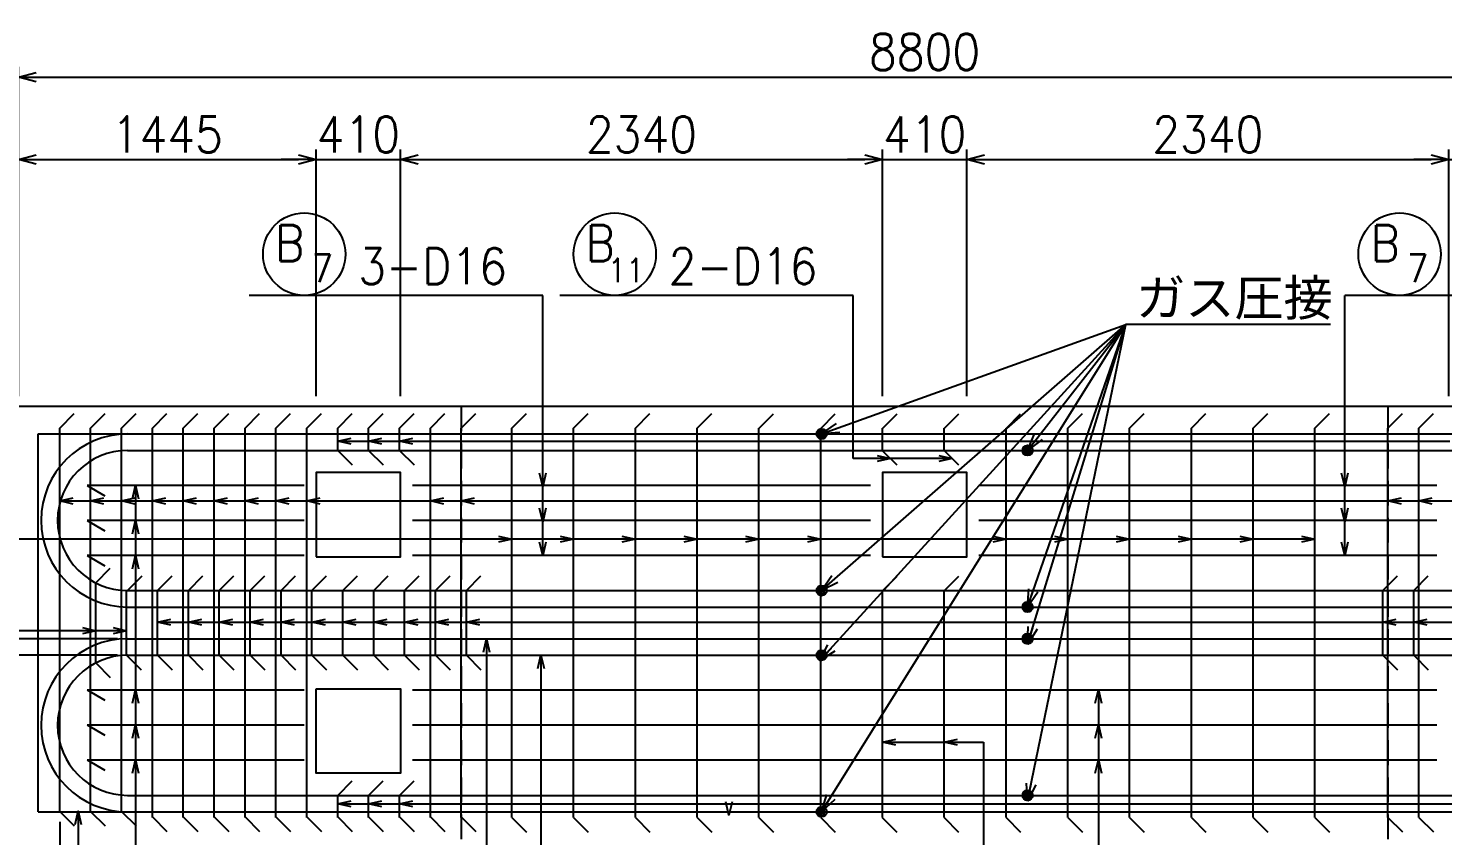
# Model space of a CAD drawing. Extents: x -24090 to 17960, y 77600 to 107300.
# Drawn here: x -16588 to -9719, y 90967 to 94886 of the extents above; entities that cross this region are included whole.
import ezdxf

# ---------------------------------------------------------------- set-up
doc = ezdxf.new("R2010")
doc.units = 0
doc.header["$LTSCALE"] = 300
doc.header["$MEASUREMENT"] = 0
doc.linetypes.add('HASEN1', pattern=[3, 2, -1])
doc.layers.get('0').update_dxf_attribs({"linetype": 'CONTINUOUS'})
doc.layers.get('DEFPOINTS').update_dxf_attribs({"linetype": 'CONTINUOUS'})
for name, color, linetype in [('-コーベル', 2, 'CONTINUOUS'), ('-寸法', 1, 'CONTINUOUS'), ('-引き出し横', 1, 'CONTINUOUS'), ('-引き出し縦', 1, 'CONTINUOUS'), ('-構造', 3, 'CONTINUOUS'), ('-肋筋-桁', 3, 'CONTINUOUS'), ('LAYER001', 7, 'CONTINUOUS'), ('鉄筋', 2, 'CONTINUOUS'), ('鉄筋材料', 3, 'CONTINUOUS')]:
    doc.layers.add(name, color=color, linetype=linetype)
doc.styles.add('MS明朝', font='MS PMincho.ttf')
doc.styles.add('romans', font='ROMANS.shx', dxfattribs={"width": 0.9, "bigfont": 'EXTFONT.shx'})
doc.styles.add('ｽﾀｲﾙ1', font='ROMANS.shx', dxfattribs={"bigfont": 'EXTFONT.shx'})
doc.dimstyles.new('ST-50', dxfattribs={"dimscale": 50, "dimtxt": 3.5, "dimasz": 1.7, "dimexe": 1, "dimexo": 1, "dimgap": 1, "dimtad": 0, "dimdec": 0, "dimzin": 0, "dimdsep": 46, "dimtxsty": 'romans', "dimblk": 'OPEN30', "dimcen": 1, "dimdle": 3, "dimclrd": 1, "dimclre": 1, "dimclrt": 3, "dimaunit": 1, "dimadec": 0, "dimazin": 0, "dimtfac": 1, "dimtdec": 0, "dimtix": 1, "dimtmove": 2, "dimatfit": 3, "dimldrblk": 'OPEN30', "dimfxl": 0, "dimtvp": 0.7, "dimtolj": 1, "dimtzin": 0, "dimarcsym": 0})

# ---------------------------------------------------------------- blocks, each defined once
blk = doc.blocks.new('_Open30')
at = {"color": 0, "lineweight": -2}
for p, q in [((-1, 0.268), (0, 0)), ((0, 0), (-1, -0.268)), ((0, 0), (-1, 0))]:
    blk.add_line(p, q, dxfattribs=at)
blk = doc.blocks.new('*D77')
at = {"layer": '-寸法', "color": 1, "linetype": 'Continuous', "lineweight": -2}
for p, q in [((-16435.2, 91035.2), (-16435.2, 89060.2)), ((-14485.2, 90900.2), (-14485.2, 89060.2)), ((-16350.2, 89110.2), (-14570.2, 89110.2))]:
    blk.add_line(p, q, dxfattribs=at)
at = {"layer": 'DEFPOINTS', "color": 0, "linetype": 'Continuous'}
for p in [(-16435.2, 91085.2), (-14485.2, 90950.2), (-14485.2, 89110.2)]:
    blk.add_point(p, dxfattribs=at)
at = {"layer": '-寸法', "color": 1, "linetype": 'Continuous', "lineweight": -2, "xscale": 85, "yscale": 85, "zscale": 85, "rotation": 180}
blk.add_blockref('_Open30', (-16435.2, 89110.2), dxfattribs=at)
at = {"layer": '-寸法', "color": 1, "linetype": 'Continuous', "lineweight": -2, "xscale": 85, "yscale": 85, "zscale": 85}
blk.add_blockref('_Open30', (-14485.2, 89110.2), dxfattribs=at)
at = {"layer": '-寸法', "color": 3, "linetype": 'Continuous', "insert": (-15446.3, 89249.9), "char_height": 175, "attachment_point": 5, "style": 'romans'}
blk.add_mtext('\\A1;13x150=1950', dxfattribs=at)
blk = doc.blocks.new('*D87')
at = {"layer": '-寸法', "color": 1, "linetype": 'Continuous', "lineweight": -2}
for p, q in [((-8035.2, 91006.2), (-8035.2, 89060.2)), ((-9985.2, 90900.2), (-9985.2, 89060.2)), ((-8120.2, 89110.2), (-9900.2, 89110.2))]:
    blk.add_line(p, q, dxfattribs=at)
at = {"layer": 'DEFPOINTS', "color": 0, "linetype": 'Continuous'}
for p in [(-8035.2, 91056.2), (-9985.2, 90950.2), (-9985.2, 89110.2)]:
    blk.add_point(p, dxfattribs=at)
at = {"layer": '-寸法', "color": 1, "linetype": 'Continuous', "lineweight": -2, "xscale": 85, "yscale": 85, "zscale": 85, "rotation": 180}
blk.add_blockref('_Open30', (-9985.2, 89110.2), dxfattribs=at)
at = {"layer": '-寸法', "color": 1, "linetype": 'Continuous', "lineweight": -2, "xscale": 85, "yscale": 85, "zscale": 85}
blk.add_blockref('_Open30', (-8035.2, 89110.2), dxfattribs=at)
at = {"layer": '-寸法', "color": 3, "linetype": 'Continuous', "insert": (-8964.7, 89269), "char_height": 175, "attachment_point": 5, "style": 'romans'}
blk.add_mtext('\\A1;13x150=1950', dxfattribs=at)
blk = doc.blocks.new('*D131')
at = {"layer": '-構造', "color": 1, "linetype": 'Continuous', "lineweight": -2}
for p, q in [((-16635.2, 93100.2), (-16635.2, 94698.4)), ((-16550.2, 94648.4), (-7920.2, 94648.4)), ((-7835.2, 93100.2), (-7835.2, 94698.4))]:
    blk.add_line(p, q, dxfattribs=at)
at = {"layer": 'DEFPOINTS', "color": 0, "linetype": 'Continuous'}
for p in [(-7835.2, 94648.4), (-16635.2, 93050.2), (-7835.2, 93050.2)]:
    blk.add_point(p, dxfattribs=at)
at = {"layer": '-構造', "color": 1, "linetype": 'Continuous', "lineweight": -2, "xscale": 85, "yscale": 85, "zscale": 85, "rotation": 180}
blk.add_blockref('_Open30', (-16635.2, 94648.4), dxfattribs=at)
at = {"layer": '-構造', "color": 1, "linetype": 'Continuous', "lineweight": -2, "xscale": 85, "yscale": 85, "zscale": 85}
blk.add_blockref('_Open30', (-7835.2, 94648.4), dxfattribs=at)
at = {"layer": '-構造', "color": 3, "linetype": 'Continuous', "insert": (-12235.2, 94770.9), "char_height": 175, "attachment_point": 5, "style": 'romans'}
blk.add_mtext('\\A1;8800', dxfattribs=at)
blk = doc.blocks.new('*D132')
at = {"layer": '-構造', "color": 1, "linetype": 'Continuous', "lineweight": -2}
for p, q in [((-16635.2, 93100.2), (-16635.2, 94298.4)), ((-16550.2, 94248.4), (-15275.2, 94248.4)), ((-15190.2, 93100.2), (-15190.2, 94298.4))]:
    blk.add_line(p, q, dxfattribs=at)
at = {"layer": 'DEFPOINTS', "color": 0, "linetype": 'Continuous'}
for p in [(-15190.2, 94248.4), (-16635.2, 93050.2), (-15190.2, 93050.2)]:
    blk.add_point(p, dxfattribs=at)
at = {"layer": '-構造', "color": 1, "linetype": 'Continuous', "lineweight": -2, "xscale": 85, "yscale": 85, "zscale": 85, "rotation": 180}
blk.add_blockref('_Open30', (-16635.2, 94248.4), dxfattribs=at)
at = {"layer": '-構造', "color": 1, "linetype": 'Continuous', "lineweight": -2, "xscale": 85, "yscale": 85, "zscale": 85}
blk.add_blockref('_Open30', (-15190.2, 94248.4), dxfattribs=at)
at = {"layer": '-構造', "color": 3, "linetype": 'Continuous', "insert": (-15912.7, 94370.9), "char_height": 175, "attachment_point": 5, "style": 'romans'}
blk.add_mtext('\\A1;1445', dxfattribs=at)
blk = doc.blocks.new('*D133')
at = {"layer": '-構造', "color": 1, "linetype": 'Continuous', "lineweight": -2}
for p, q in [((-15275.2, 94248.4), (-15360.2, 94248.4)), ((-15190.2, 93100.2), (-15190.2, 94298.4)), ((-15190.2, 94248.4), (-14780.2, 94248.4)), ((-14780.2, 93100.2), (-14780.2, 94298.4)), ((-14695.2, 94248.4), (-14610.2, 94248.4))]:
    blk.add_line(p, q, dxfattribs=at)
at = {"layer": 'DEFPOINTS', "color": 0, "linetype": 'Continuous'}
for p in [(-14780.2, 94248.4), (-15190.2, 93050.2), (-14780.2, 93050.2)]:
    blk.add_point(p, dxfattribs=at)
at = {"layer": '-構造', "color": 1, "linetype": 'Continuous', "lineweight": -2, "xscale": 85, "yscale": 85, "zscale": 85}
blk.add_blockref('_Open30', (-15190.2, 94248.4), dxfattribs=at)
at = {"layer": '-構造', "color": 1, "linetype": 'Continuous', "lineweight": -2, "xscale": 85, "yscale": 85, "zscale": 85, "rotation": 180}
blk.add_blockref('_Open30', (-14780.2, 94248.4), dxfattribs=at)
at = {"layer": '-構造', "color": 3, "linetype": 'Continuous', "insert": (-14985.2, 94370.9), "char_height": 175, "attachment_point": 5, "style": 'romans'}
blk.add_mtext('\\A1;410', dxfattribs=at)
blk = doc.blocks.new('*D134')
at = {"layer": '-構造', "color": 1, "linetype": 'Continuous', "lineweight": -2}
for p, q in [((-14780.2, 93100.2), (-14780.2, 94298.4)), ((-14695.2, 94248.4), (-12525.2, 94248.4)), ((-12440.2, 93100.2), (-12440.2, 94298.4))]:
    blk.add_line(p, q, dxfattribs=at)
at = {"layer": 'DEFPOINTS', "color": 0, "linetype": 'Continuous'}
for p in [(-12440.2, 94248.4), (-14780.2, 93050.2), (-12440.2, 93050.2)]:
    blk.add_point(p, dxfattribs=at)
at = {"layer": '-構造', "color": 1, "linetype": 'Continuous', "lineweight": -2, "xscale": 85, "yscale": 85, "zscale": 85, "rotation": 180}
blk.add_blockref('_Open30', (-14780.2, 94248.4), dxfattribs=at)
at = {"layer": '-構造', "color": 1, "linetype": 'Continuous', "lineweight": -2, "xscale": 85, "yscale": 85, "zscale": 85}
blk.add_blockref('_Open30', (-12440.2, 94248.4), dxfattribs=at)
at = {"layer": '-構造', "color": 3, "linetype": 'Continuous', "insert": (-13610.2, 94370.9), "char_height": 175, "attachment_point": 5, "style": 'romans'}
blk.add_mtext('\\A1;2340', dxfattribs=at)
blk = doc.blocks.new('*D135')
at = {"layer": '-構造', "color": 1, "linetype": 'Continuous', "lineweight": -2}
for p, q in [((-12525.2, 94248.4), (-12610.2, 94248.4)), ((-12440.2, 93100.2), (-12440.2, 94298.4)), ((-12440.2, 94248.4), (-12030.2, 94248.4)), ((-12030.2, 93100.2), (-12030.2, 94298.4)), ((-11945.2, 94248.4), (-11860.2, 94248.4))]:
    blk.add_line(p, q, dxfattribs=at)
at = {"layer": 'DEFPOINTS', "color": 0, "linetype": 'Continuous'}
for p in [(-12030.2, 94248.4), (-12440.2, 93050.2), (-12030.2, 93050.2)]:
    blk.add_point(p, dxfattribs=at)
at = {"layer": '-構造', "color": 1, "linetype": 'Continuous', "lineweight": -2, "xscale": 85, "yscale": 85, "zscale": 85}
blk.add_blockref('_Open30', (-12440.2, 94248.4), dxfattribs=at)
at = {"layer": '-構造', "color": 1, "linetype": 'Continuous', "lineweight": -2, "xscale": 85, "yscale": 85, "zscale": 85, "rotation": 180}
blk.add_blockref('_Open30', (-12030.2, 94248.4), dxfattribs=at)
at = {"layer": '-構造', "color": 3, "linetype": 'Continuous', "insert": (-12235.2, 94370.9), "char_height": 175, "attachment_point": 5, "style": 'romans'}
blk.add_mtext('\\A1;410', dxfattribs=at)
blk = doc.blocks.new('*D136')
at = {"layer": '-構造', "color": 1, "linetype": 'Continuous', "lineweight": -2}
for p, q in [((-12030.2, 93100.2), (-12030.2, 94298.4)), ((-11945.2, 94248.4), (-9775.2, 94248.4)), ((-9690.2, 93100.2), (-9690.2, 94298.4))]:
    blk.add_line(p, q, dxfattribs=at)
at = {"layer": 'DEFPOINTS', "color": 0, "linetype": 'Continuous'}
for p in [(-9690.2, 94248.4), (-12030.2, 93050.2), (-9690.2, 93050.2)]:
    blk.add_point(p, dxfattribs=at)
at = {"layer": '-構造', "color": 1, "linetype": 'Continuous', "lineweight": -2, "xscale": 85, "yscale": 85, "zscale": 85, "rotation": 180}
blk.add_blockref('_Open30', (-12030.2, 94248.4), dxfattribs=at)
at = {"layer": '-構造', "color": 1, "linetype": 'Continuous', "lineweight": -2, "xscale": 85, "yscale": 85, "zscale": 85}
blk.add_blockref('_Open30', (-9690.2, 94248.4), dxfattribs=at)
at = {"layer": '-構造', "color": 3, "linetype": 'Continuous', "insert": (-10860.2, 94370.9), "char_height": 175, "attachment_point": 5, "style": 'romans'}
blk.add_mtext('\\A1;2340', dxfattribs=at)
blk = doc.blocks.new('*D137')
at = {"layer": '-構造', "color": 1, "linetype": 'Continuous', "lineweight": -2}
for p, q in [((-9775.2, 94248.4), (-9860.2, 94248.4)), ((-9690.2, 93100.2), (-9690.2, 94298.4)), ((-9690.2, 94248.4), (-9280.2, 94248.4)), ((-9280.2, 93100.2), (-9280.2, 94298.4)), ((-9195.2, 94248.4), (-9110.2, 94248.4))]:
    blk.add_line(p, q, dxfattribs=at)
at = {"layer": 'DEFPOINTS', "color": 0, "linetype": 'Continuous'}
for p in [(-9280.2, 94248.4), (-9690.2, 93050.2), (-9280.2, 93050.2)]:
    blk.add_point(p, dxfattribs=at)
at = {"layer": '-構造', "color": 1, "linetype": 'Continuous', "lineweight": -2, "xscale": 85, "yscale": 85, "zscale": 85}
blk.add_blockref('_Open30', (-9690.2, 94248.4), dxfattribs=at)
at = {"layer": '-構造', "color": 1, "linetype": 'Continuous', "lineweight": -2, "xscale": 85, "yscale": 85, "zscale": 85, "rotation": 180}
blk.add_blockref('_Open30', (-9280.2, 94248.4), dxfattribs=at)
at = {"layer": '-構造', "color": 3, "linetype": 'Continuous', "insert": (-9485.2, 94370.9), "char_height": 175, "attachment_point": 5, "style": 'romans'}
blk.add_mtext('\\A1;410', dxfattribs=at)
blk = doc.blocks.new('*D140')
at = {"layer": '-構造', "color": 1, "linetype": 'Continuous', "lineweight": -2}
for p, q in [((-19797.9, 92162.2), (-19797.9, 92247.2)), ((-16735.2, 92077.2), (-19847.9, 92077.2)), ((-19797.9, 92077.2), (-19797.9, 91923.2)), ((-16155.2, 91923.2), (-19847.9, 91923.2)), ((-19797.9, 91838.2), (-19797.9, 91753.2))]:
    blk.add_line(p, q, dxfattribs=at)
at = {"layer": 'DEFPOINTS', "color": 0, "linetype": 'Continuous'}
for p in [(-16685.2, 92077.2), (-19797.9, 91923.2), (-16105.2, 91923.2)]:
    blk.add_point(p, dxfattribs=at)
at = {"layer": '-構造', "color": 1, "linetype": 'Continuous', "lineweight": -2, "xscale": 85, "yscale": 85, "zscale": 85}
for p, rotation in [((-19797.9, 92077.2), 270), ((-19797.9, 91923.2), 90)]:
    blk.add_blockref('_Open30', p, dxfattribs=dict(at, rotation=rotation))
at = {"layer": '-構造', "color": 3, "linetype": 'Continuous', "insert": (-19920.4, 92000.2), "char_height": 175, "attachment_point": 5, "rotation": 90, "style": 'romans'}
blk.add_mtext('\\A1;154', dxfattribs=at)
blk = doc.blocks.new('*D141')
at = {"layer": '-構造', "color": 1, "linetype": 'Continuous', "lineweight": -2}
for p, q in [((-19797.9, 92008.2), (-19797.9, 92093.2)), ((-16155.2, 91923.2), (-19847.9, 91923.2)), ((-19797.9, 91923.2), (-19797.9, 91843.2)), ((-16155.2, 91843.2), (-19847.9, 91843.2)), ((-19797.9, 91758.2), (-19797.9, 91673.2))]:
    blk.add_line(p, q, dxfattribs=at)
at = {"layer": 'DEFPOINTS', "color": 0, "linetype": 'Continuous'}
for p in [(-16105.2, 91923.2), (-19797.9, 91843.2), (-16105.2, 91843.2)]:
    blk.add_point(p, dxfattribs=at)
at = {"layer": '-構造', "color": 1, "linetype": 'Continuous', "lineweight": -2, "xscale": 85, "yscale": 85, "zscale": 85}
for p, rotation in [((-19797.9, 91923.2), 270), ((-19797.9, 91843.2), 90)]:
    blk.add_blockref('_Open30', p, dxfattribs=dict(at, rotation=rotation))
at = {"layer": '-構造', "color": 3, "linetype": 'Continuous', "insert": (-19032.2, 91804.1), "char_height": 175, "attachment_point": 5, "rotation": 90, "style": 'romans'}
blk.add_mtext('\\A1;80', dxfattribs=at)

msp = doc.modelspace()

# ---------------------------------------------------------------- linework, layer by layer
at = {"layer": '-コーベル', "color": 2, "linetype": 'Continuous'}
for p, q in [((-16540.2, 92917.2), (-7904.2, 92917.2)), ((-16105.2, 92837.2), (-8365.2, 92837.2)), ((-16105.2, 92157.2), (-8365.2, 92157.2)), ((-16105.2, 92077.2), (-8365.2, 92077.2)), ((-16105.2, 91923.2), (-8365.2, 91923.2)), ((-16105.2, 91843.2), (-8365.2, 91843.2)), ((-16105.2, 91163.2), (-8365.2, 91163.2)), ((-16540.2, 91083.2), (-7904.2, 91083.2))]:
    msp.add_line(p, q, dxfattribs=at)
for centre, radius in [((-16105.2, 92497.2), 420), ((-16105.2, 92497.2), 340), ((-16105.2, 91503.2), 420), ((-16105.2, 91503.2), 340)]:
    msp.add_arc(centre, radius, 90, 270, dxfattribs=at)
at = {"layer": '-引き出し横', "color": 1, "linetype": 'Continuous', "flags": 128}
for points in [[(-16082.2, 92602.2), (-16067.2, 92667.2), (-16052.2, 92602.2)], [(-16067.2, 92667.2), (-16067.2, 91467.2)], [(-16067.2, 92667.2), (-16067.2, 92619.3)], [(-16082.2, 92432.2), (-16067.2, 92497.2), (-16052.2, 92432.2)], [(-16082.2, 92262.2), (-16067.2, 92327.2), (-16052.2, 92262.2)], [(-16082.2, 91610.2), (-16067.2, 91675.2), (-16052.2, 91610.2)], [(-16067.2, 91675.2), (-16067.2, 91627.2)], [(-11406.3, 91610.2), (-11391.3, 91675.2), (-11376.3, 91610.2)], [(-11391.3, 91675.2), (-11391.3, 91627.2)], [(-11391.3, 91627.2), (-11391.3, 91467.2)], [(-16082.2, 91440.2), (-16067.2, 91505.2), (-16052.2, 91440.2)], [(-11406.3, 91440.2), (-11391.3, 91505.2), (-11376.3, 91440.2)], [(-16067.2, 91467.2), (-16067.2, 90313.9)], [(-11949.4, 91421.3), (-11949.4, 89795.6)], [(-11391.3, 91467.2), (-11391.3, 90313.9)], [(-16082.2, 91270.2), (-16067.2, 91335.2), (-16052.2, 91270.2)], [(-11406.3, 91270.2), (-11391.3, 91335.2), (-11376.3, 91270.2)], [(-16360.3, 91021.2), (-16345.3, 91086.2), (-16330.3, 91021.2)], [(-16345.3, 91067.2), (-16345.3, 89813.9)]]:
    msp.add_lwpolyline(points, dxfattribs=at)
at = {"layer": '-引き出し縦', "color": 1, "linetype": 'Continuous', "flags": 128}
for points in [[(-14089.6, 93589.8), (-15514.6, 93589.8)], [(-12581.9, 93589.8), (-14006.9, 93589.8)], [(-8770.4, 93589.8), (-10195.4, 93589.8)], [(-10263.5, 93448.9), (-11258.8, 93448.9)], [(-15020.2, 92866.9), (-15085.2, 92881.9), (-15020.2, 92896.9)], [(-15085.2, 92881.9), (-9685.2, 92881.9)], [(-14870.2, 92866.9), (-14935.2, 92881.9), (-14870.2, 92896.9)], [(-14720.2, 92866.9), (-14785.2, 92881.9), (-14720.2, 92896.9)], [(-9839.7, 92592), (-7578.3, 92592), (-7578.3, 92760.2)], [(-16370.2, 92577), (-16435.2, 92592), (-16370.2, 92607)], [(-16435.2, 92592), (-14789.7, 92592)], [(-16220.2, 92577), (-16285.2, 92592), (-16220.2, 92607)], [(-16070.2, 92577), (-16135.2, 92592), (-16070.2, 92607)], [(-15920.2, 92577), (-15985.2, 92592), (-15920.2, 92607)], [(-15770.2, 92577), (-15835.2, 92592), (-15770.2, 92607)], [(-15689.7, 92592), (-15539.7, 92592)], [(-15620.2, 92577), (-15685.2, 92592), (-15620.2, 92607)], [(-15470.2, 92577), (-15535.2, 92592), (-15470.2, 92607)], [(-15320.2, 92577), (-15385.2, 92592), (-15320.2, 92607)], [(-15170.2, 92577), (-15235.2, 92592), (-15170.2, 92607)], [(-14789.7, 92592), (-9789.7, 92592)], [(-14570.2, 92577), (-14635.2, 92592), (-14570.2, 92607)], [(-14420.2, 92577), (-14485.2, 92592), (-14420.2, 92607)], [(-9920.2, 92577), (-9985.2, 92592), (-9920.2, 92607)], [(-9770.2, 92577), (-9835.2, 92592), (-9770.2, 92607)], [(-15895.2, 91988.4), (-15960.2, 92003.4), (-15895.2, 92018.4)], [(-15960.2, 92003.4), (-9764.7, 92003.4)], [(-15745.2, 91988.4), (-15810.2, 92003.4), (-15745.2, 92018.4)], [(-15595.2, 91988.4), (-15660.2, 92003.4), (-15595.2, 92018.4)], [(-15445.2, 91988.4), (-15510.2, 92003.4), (-15445.2, 92018.4)], [(-15295.2, 91988.4), (-15360.2, 92003.4), (-15295.2, 92018.4)], [(-15145.2, 91988.4), (-15210.2, 92003.4), (-15145.2, 92018.4)], [(-14995.2, 91988.4), (-15060.2, 92003.4), (-14995.2, 92018.4)], [(-14845.2, 91988.4), (-14910.2, 92003.4), (-14845.2, 92018.4)], [(-14695.2, 91988.4), (-14760.2, 92003.4), (-14695.2, 92018.4)], [(-14545.2, 91988.4), (-14610.2, 92003.4), (-14545.2, 92018.4)], [(-14395.2, 91988.4), (-14460.2, 92003.4), (-14395.2, 92018.4)], [(-10339.7, 92003.4), (-7319.8, 92003.4)], [(-9945.2, 91988.4), (-10010.2, 92003.4), (-9945.2, 92018.4)], [(-9795.2, 91988.4), (-9860.2, 92003.4), (-9795.2, 92018.4)], [(-12374.7, 91406.3), (-12439.7, 91421.3), (-12374.7, 91436.3)], [(-12439.7, 91421.3), (-11949.4, 91421.3)], [(-12074.7, 91406.3), (-12139.7, 91421.3), (-12074.7, 91436.3)], [(-15020.2, 91107), (-15085.2, 91122), (-15020.2, 91137)], [(-15085.2, 91122), (-9639.7, 91122)], [(-14870.2, 91107), (-14935.2, 91122), (-14870.2, 91137)], [(-14720.2, 91107), (-14785.2, 91122), (-14720.2, 91137)]]:
    msp.add_lwpolyline(points, dxfattribs=at)
at = {"layer": '-引き出し縦', "linetype": 'Continuous'}
for centre in [(-15247.8, 93789.8), (-13740.1, 93789.8), (-9928.6, 93789.8)]:
    msp.add_circle(centre, 200, dxfattribs=at)
at = {"layer": '-構造', "color": 3, "linetype": 'Continuous'}
msp.add_line((-7835.2, 93050.2), (-16635.2, 93050.2), dxfattribs=at)
at = {"layer": '-構造', "color": 4, "linetype": 'HASEN1', "ltscale": 0.2}
for p, q in [((-14485.2, 93050.2), (-14485.2, 90950.2)), ((-9985.2, 93050.2), (-9985.2, 90950.2))]:
    msp.add_line(p, q, dxfattribs=at)
at = {"layer": '-構造', "color": 3, "linetype": 'Continuous', "flags": 128}
for points in [[(-15190.2, 92320.3), (-14780.2, 92320.3), (-14780.2, 92730.3), (-15190.2, 92730.3), (-15190.2, 92320.3)], [(-12440.2, 92320.3), (-12030.2, 92320.3), (-12030.2, 92730.3), (-12440.2, 92730.3), (-12440.2, 92320.3)], [(-15190.2, 91680.2), (-14780.2, 91680.2), (-14780.2, 91270.2), (-15190.2, 91270.2), (-15190.2, 91680.2)]]:
    msp.add_lwpolyline(points, dxfattribs=at)
at = {"layer": '-構造', "linetype": 'Continuous'}
for centre, radius in [((-12735.2, 92917.2), 25), ((-12735.2, 92917.2), 17.5), ((-12735.2, 92917.2), 10), ((-11735.2, 92837.2), 25), ((-11735.2, 92837.2), 17.5), ((-11735.2, 92837.2), 10), ((-12735.2, 92157.2), 25), ((-12735.2, 92157.2), 17.5), ((-12735.2, 92157.2), 10), ((-11735.2, 92077.2), 25), ((-11735.2, 92077.2), 17.5), ((-11735.2, 92077.2), 10), ((-11735.2, 91923.2), 25), ((-11735.2, 91923.2), 17.5), ((-11735.2, 91923.2), 10), ((-12735.2, 91843.2), 25), ((-12735.2, 91843.2), 17.5), ((-12735.2, 91843.2), 10), ((-11735.2, 91163.2), 25), ((-11735.2, 91163.2), 17.5), ((-11735.2, 91163.2), 10), ((-12735.2, 91083.2), 25), ((-12735.2, 91083.2), 17.5), ((-12735.2, 91083.2), 10)]:
    msp.add_circle(centre, radius, dxfattribs=at)
at = {"layer": '-肋筋-桁', "color": 3, "linetype": 'Continuous'}
for p, q in [((-16435.2, 92945.3), (-16364.5, 93016)), ((-16285.2, 92945.3), (-16214.5, 93016)), ((-16135.2, 92945.3), (-16064.5, 93016)), ((-15985.2, 92945.3), (-15914.5, 93016)), ((-15835.2, 92945.3), (-15764.5, 93016)), ((-15685.2, 92945.3), (-15614.5, 93016)), ((-15535.2, 92945.3), (-15464.5, 93016)), ((-15385.2, 92945.3), (-15314.5, 93016)), ((-15235.2, 92945.3), (-15164.5, 93016)), ((-15085.2, 92945.3), (-15014.5, 93016)), ((-14935.2, 92945.3), (-14864.5, 93016)), ((-14785.2, 92945.3), (-14714.5, 93016)), ((-14635.2, 92945.3), (-14564.5, 93016)), ((-14485.2, 92945.3), (-14414.5, 93016)), ((-9985.2, 92945.3), (-9914.5, 93016)), ((-9835.2, 92945.3), (-9764.5, 93016)), ((-16435.2, 91085.2), (-16435.2, 92945.3)), ((-16285.2, 91085.2), (-16285.2, 92945.3)), ((-16135.2, 91085.2), (-16135.2, 92945.3)), ((-15985.2, 91056.2), (-15985.2, 92945.3)), ((-15835.2, 91056.2), (-15835.2, 92945.3)), ((-15685.2, 91056.2), (-15685.2, 92945.3)), ((-15535.2, 91056.2), (-15535.2, 92945.3)), ((-15385.2, 91056.2), (-15385.2, 92945.3)), ((-15235.2, 91056.2), (-15235.2, 92945.3)), ((-15085.2, 92837.2), (-15085.2, 92945.3)), ((-14935.2, 92837.2), (-14935.2, 92945.3)), ((-14785.2, 92837.2), (-14785.2, 92945.3)), ((-14635.2, 91056.2), (-14635.2, 92945.3)), ((-14485.2, 91056.2), (-14485.2, 92945.3)), ((-9985.2, 91056.2), (-9985.2, 92945.3)), ((-9835.2, 91056.2), (-9835.2, 92945.3)), ((-15085.2, 92837.2), (-15014.5, 92766.5)), ((-14935.2, 92837.2), (-14864.5, 92766.5)), ((-14785.2, 92837.2), (-14714.5, 92766.5)), ((-16260.2, 92194.6), (-16189.5, 92265.3)), ((-16260.2, 91805.9), (-16260.2, 92194.6)), ((-16105.2, 92157.2), (-16034.5, 92228)), ((-15960.2, 92157.2), (-15889.5, 92228)), ((-15810.2, 92157.2), (-15739.5, 92228)), ((-15660.2, 92157.2), (-15589.5, 92228)), ((-15510.2, 92157.2), (-15439.5, 92228)), ((-15360.2, 92157.2), (-15289.5, 92228)), ((-15210.2, 92157.2), (-15139.5, 92228)), ((-15060.2, 92157.2), (-14989.5, 92228)), ((-14910.2, 92157.2), (-14839.5, 92228)), ((-14760.2, 92157.2), (-14689.5, 92228)), ((-14610.2, 92157.2), (-14539.5, 92228)), ((-14460.2, 92157.2), (-14389.5, 92228)), ((-10010.2, 92157.2), (-9939.5, 92228)), ((-9860.2, 92157.2), (-9789.5, 92228)), ((-16110.2, 91843.2), (-16110.2, 92157.3)), ((-15960.2, 91843.2), (-15960.2, 92157.2)), ((-15810.2, 91843.2), (-15810.2, 92157.2)), ((-15660.2, 91843.2), (-15660.2, 92157.2)), ((-15510.2, 91843.2), (-15510.2, 92157.2)), ((-15360.2, 91843.2), (-15360.2, 92157.2)), ((-15210.2, 91843.2), (-15210.2, 92157.2)), ((-15060.2, 91843.2), (-15060.2, 92157.2)), ((-14910.2, 91843.2), (-14910.2, 92157.2)), ((-14760.2, 91843.2), (-14760.2, 92157.2)), ((-14610.2, 91843.2), (-14610.2, 92157.2)), ((-14460.2, 91843.2), (-14460.2, 92157.2)), ((-10010.2, 91843.2), (-10010.2, 92157.2)), ((-9860.2, 91843.2), (-9860.2, 92157.2)), ((-16110.2, 91843.2), (-16039.5, 91772.5)), ((-15960.2, 91843.2), (-15889.5, 91772.5)), ((-15810.2, 91843.2), (-15739.5, 91772.5)), ((-15660.2, 91843.2), (-15589.5, 91772.5)), ((-15510.2, 91843.2), (-15439.5, 91772.5)), ((-15360.2, 91843.2), (-15289.5, 91772.5)), ((-15210.2, 91843.2), (-15139.5, 91772.5)), ((-15060.2, 91843.2), (-14989.5, 91772.5)), ((-14910.2, 91843.2), (-14839.5, 91772.5)), ((-14760.2, 91843.2), (-14689.5, 91772.5)), ((-14610.2, 91843.2), (-14539.5, 91772.5)), ((-14460.2, 91843.2), (-14389.5, 91772.5)), ((-10010.2, 91843.2), (-9939.5, 91772.5)), ((-9860.2, 91843.2), (-9789.5, 91772.5)), ((-16260.2, 91805.9), (-16189.5, 91735.2)), ((-15085.2, 91163.2), (-15014.5, 91234)), ((-14935.2, 91163.2), (-14864.5, 91234)), ((-14785.2, 91163.2), (-14714.5, 91234)), ((-15085.2, 91056.2), (-15085.2, 91163.2)), ((-14935.2, 91056.2), (-14935.2, 91163.2)), ((-14785.2, 91056.2), (-14785.2, 91163.2)), ((-16435.2, 91085.2), (-16364.5, 91014.5)), ((-16285.2, 91085.2), (-16214.5, 91014.5)), ((-16135.2, 91085.2), (-16064.5, 91014.5)), ((-15985.2, 91058.2), (-15914.5, 90987.5)), ((-15835.2, 91058.2), (-15764.5, 90987.5)), ((-15685.2, 91058.2), (-15614.5, 90987.5)), ((-15535.2, 91058.2), (-15464.5, 90987.5)), ((-15385.2, 91058.2), (-15314.5, 90987.5)), ((-15235.2, 91058.2), (-15164.5, 90987.5)), ((-15085.2, 91058.2), (-15014.5, 90987.5)), ((-14935.2, 91058.2), (-14864.5, 90987.5)), ((-14785.2, 91058.2), (-14714.5, 90987.5)), ((-14635.2, 91058.2), (-14564.5, 90987.5)), ((-14485.2, 91058.2), (-14414.5, 90987.5)), ((-9985.2, 91056.2), (-9914.5, 90985.5)), ((-9835.2, 91056.2), (-9764.5, 90985.5))]:
    msp.add_line(p, q, dxfattribs=at)
at = {"layer": 'LAYER001', "color": 3, "linetype": 'Continuous'}
for p, q in [((-14239.7, 92945.3), (-14169, 93016)), ((-13939.7, 92945.3), (-13869, 93016)), ((-13639.7, 92945.3), (-13569, 93016)), ((-13339.7, 92945.3), (-13269, 93016)), ((-13039.7, 92944.3), (-12969, 93015)), ((-12739.7, 92944.3), (-12669, 93015)), ((-12439.7, 92944.3), (-12369, 93015)), ((-12139.7, 92944.3), (-12069, 93015)), ((-11839.7, 92944.3), (-11769, 93015)), ((-11539.7, 92945.3), (-11469, 93016)), ((-11239.7, 92945.3), (-11169, 93016)), ((-10939.7, 92945.3), (-10869, 93016)), ((-10639.7, 92945.3), (-10569, 93016)), ((-10339.7, 92945.3), (-10269, 93016)), ((-14239.7, 91055.2), (-14239.7, 92945.3)), ((-13939.7, 91055.2), (-13939.7, 92945.3)), ((-13639.7, 91055.2), (-13639.7, 92945.3)), ((-13339.7, 91055.2), (-13339.7, 92945.3)), ((-13039.7, 91055.2), (-13039.7, 92945.3)), ((-12739.7, 91055.2), (-12739.7, 92945.3)), ((-12439.7, 92837.2), (-12439.7, 92945.3)), ((-12139.7, 92837.2), (-12139.7, 92945.3)), ((-11839.7, 91055.2), (-11839.7, 92945.3)), ((-11539.7, 91055.2), (-11539.7, 92945.3)), ((-11239.7, 91055.2), (-11239.7, 92945.3)), ((-10939.7, 91055.2), (-10939.7, 92945.3)), ((-10639.7, 91055.2), (-10639.7, 92945.3)), ((-10339.7, 91055.2), (-10339.7, 92945.3)), ((-12440.7, 92837.2), (-12370, 92766.5)), ((-12140.7, 92837.2), (-12070, 92766.5)), ((-12439.7, 92156.2), (-12369, 92227)), ((-12139.7, 92156.2), (-12069, 92227)), ((-12439.7, 91055.2), (-12439.7, 92157.2)), ((-12139.7, 91055.2), (-12139.7, 92157.2)), ((-14239.7, 91055.2), (-14169, 90984.5)), ((-13939.7, 91055.2), (-13869, 90984.5)), ((-13639.7, 91055.2), (-13569, 90984.5)), ((-13339.7, 91055.2), (-13269, 90984.5)), ((-13039.7, 91055.2), (-12969, 90984.5)), ((-12739.7, 91055.2), (-12669, 90984.5)), ((-12440.7, 91055.2), (-12370, 90984.5)), ((-12140.7, 91055.2), (-12070, 90984.5)), ((-11839.7, 91055.2), (-11769, 90984.5)), ((-11539.7, 91055.2), (-11469, 90984.5)), ((-11239.7, 91055.2), (-11169, 90984.5)), ((-10939.7, 91055.2), (-10869, 90984.5)), ((-10639.7, 91055.2), (-10569, 90984.5)), ((-10339.7, 91055.2), (-10269, 90984.5))]:
    msp.add_line(p, q, dxfattribs=at)
at = {"layer": 'LAYER001', "color": 1, "linetype": 'Continuous'}
msp.add_line((-16110.2, 91962.2), (-16883.9, 91962.2), dxfattribs=at)
at = {"layer": 'LAYER001', "color": 1, "linetype": 'Continuous', "flags": 128}
for points in [[(-14089.6, 92327.2), (-14089.6, 93589.8)], [(-12581.9, 92797.7), (-12581.9, 93589.8)], [(-10195.4, 92327.2), (-10195.4, 93589.8)], [(-12101.2, 92797.7), (-12581.9, 92797.7)], [(-12466.2, 92812.7), (-12401.2, 92797.7), (-12466.2, 92782.7)], [(-12166.2, 92812.7), (-12101.2, 92797.7), (-12166.2, 92782.7)], [(-14074.6, 92727.2), (-14089.6, 92662.2), (-14104.6, 92727.2)], [(-10180.4, 92727.2), (-10195.4, 92662.2), (-10210.4, 92727.2)], [(-14074.6, 92556.2), (-14089.6, 92491.2), (-14104.6, 92556.2)], [(-10180.4, 92556.2), (-10195.4, 92491.2), (-10210.4, 92556.2)], [(-14539.7, 92406.4), (-16739.7, 92406.4)], [(-14239.7, 92406.4), (-14539.7, 92406.4)], [(-14304.7, 92421.4), (-14239.7, 92406.4), (-14304.7, 92391.4)], [(-13939.7, 92406.4), (-14239.7, 92406.4)], [(-14074.6, 92392.2), (-14089.6, 92327.2), (-14104.6, 92392.2)], [(-14004.7, 92421.4), (-13939.7, 92406.4), (-14004.7, 92391.4)], [(-13639.7, 92406.4), (-13939.7, 92406.4)], [(-13704.7, 92421.4), (-13639.7, 92406.4), (-13704.7, 92391.4)], [(-13339.7, 92406.4), (-13639.7, 92406.4)], [(-13404.7, 92421.4), (-13339.7, 92406.4), (-13404.7, 92391.4)], [(-13039.7, 92406.4), (-13339.7, 92406.4)], [(-13104.7, 92421.4), (-13039.7, 92406.4), (-13104.7, 92391.4)], [(-12739.7, 92406.4), (-13039.7, 92406.4)], [(-12804.7, 92421.4), (-12739.7, 92406.4), (-12804.7, 92391.4)], [(-12139.7, 92406.4), (-12739.7, 92406.4)], [(-11839.7, 92406.4), (-12139.7, 92406.4)], [(-11904.7, 92421.4), (-11839.7, 92406.4), (-11904.7, 92391.4)], [(-11539.7, 92406.4), (-11839.7, 92406.4)], [(-11604.7, 92421.4), (-11539.7, 92406.4), (-11604.7, 92391.4)], [(-11239.7, 92406.4), (-11539.7, 92406.4)], [(-11304.7, 92421.4), (-11239.7, 92406.4), (-11304.7, 92391.4)], [(-10939.7, 92406.4), (-11239.7, 92406.4)], [(-11004.7, 92421.4), (-10939.7, 92406.4), (-11004.7, 92391.4)], [(-10639.7, 92406.4), (-10939.7, 92406.4)], [(-10704.7, 92421.4), (-10639.7, 92406.4), (-10704.7, 92391.4)], [(-10339.7, 92406.4), (-10639.7, 92406.4)], [(-10404.7, 92421.4), (-10339.7, 92406.4), (-10404.7, 92391.4)], [(-10180.4, 92392.2), (-10195.4, 92327.2), (-10210.4, 92392.2)], [(-16325.2, 91977.2), (-16260.2, 91962.2), (-16325.2, 91947.2)], [(-16175.2, 91977.2), (-16110.2, 91962.2), (-16175.2, 91947.2)], [(-14377.7, 91858.2), (-14362.7, 91923.2), (-14347.7, 91858.2)], [(-14362.7, 91923.2), (-14362.7, 89813.9)], [(-14113.2, 91778.2), (-14098.2, 91843.2), (-14083.2, 91778.2)], [(-14098.2, 91843.5), (-14098.2, 90322.2)], [(-13170.4, 91131.2), (-13185.4, 91066.2), (-13200.4, 91131.2)]]:
    msp.add_lwpolyline(points, dxfattribs=at)
at = {"layer": '鉄筋', "color": 2, "linetype": 'Continuous'}
for p, q in [((-16540.2, 91083.2), (-16540.2, 92917.2)), ((-16301.8, 92667.2), (-16215.2, 92617.2)), ((-15248.2, 92667.2), (-16301.8, 92667.2)), ((-12498.2, 92667.2), (-14722.2, 92667.2)), ((-9748.2, 92667.2), (-11972.2, 92667.2)), ((-16301.8, 92497.2), (-16215.2, 92447.2)), ((-15248.2, 92497.2), (-16301.8, 92497.2)), ((-12498.2, 92497.2), (-14722.2, 92497.2)), ((-9748.2, 92497.2), (-11972.2, 92497.2)), ((-15248.2, 92327.2), (-16301.8, 92327.2)), ((-16301.8, 92327.2), (-16215.2, 92277.2)), ((-12498.2, 92327.2), (-14722.2, 92327.2)), ((-9748.2, 92327.2), (-11972.2, 92327.2)), ((-16301.8, 91675.2), (-15248.2, 91675.2)), ((-16301.8, 91675.2), (-16215.2, 91625.2)), ((-14722.2, 91675.2), (-12739.7, 91675.2)), ((-12739.7, 91675.2), (-9748.2, 91675.2)), ((-16301.8, 91505.2), (-15248.2, 91505.2)), ((-16301.8, 91505.2), (-16215.2, 91455.2)), ((-14722.2, 91505.2), (-12739.7, 91505.2)), ((-12739.7, 91505.2), (-9748.2, 91505.2)), ((-16301.8, 91335.2), (-16215.2, 91285.2)), ((-16301.8, 91335.2), (-15248.2, 91335.2)), ((-14722.2, 91335.2), (-12739.7, 91335.2)), ((-12739.7, 91335.2), (-9748.2, 91335.2))]:
    msp.add_line(p, q, dxfattribs=at)

# ---------------------------------------------------------------- texts
at = {"layer": '-引き出し縦', "color": 3, "style": 'ｽﾀｲﾙ1', "width": 0.9}
for s, height, p in [('B', 175, (-15389.3, 93755.9)), ('B', 175, (-13881.6, 93755.9)), ('B', 175, (-10070.1, 93755.9)), ('7', 135, (-15212.4, 93654.5)), ('3-D16', 175, (-14985.8, 93643.5)), ('11', 115, (-13773.7, 93654.5)), ('2-D16', 175, (-13478.1, 93643.5)), ('7', 135, (-9893.2, 93654.5))]:
    msp.add_text(s, height=height, dxfattribs=at).set_placement(p)
at = {"layer": '鉄筋材料', "style": 'MS明朝'}
msp.add_text('ガス圧接', height=175, dxfattribs=at).set_placement((-11208, 93490.4))

# ---------------------------------------------------------------- dimensions: what is measured, and where the dimension line sits
at = {"layer": '-寸法', "linetype": 'Continuous'}
dim = msp.add_linear_dim(base=(-14485.2, 89110.2), p1=(-16435.2, 91085.2), p2=(-14485.2, 90950.2), text='13x150=<>', dimstyle='ST-50', dxfattribs=at)
dim.commit()
dim.dimension.update_dxf_attribs({"geometry": '*D77', "text_midpoint": (-15446.3, 89249.9), "dimtype": 160})
dim = msp.add_linear_dim(base=(-9985.2, 89110.2), p1=(-8035.2, 91056.2), p2=(-9985.2, 90950.2), angle=180, text='13x150=<>', dimstyle='ST-50', dxfattribs=at)
dim.commit()
dim.dimension.update_dxf_attribs({"geometry": '*D87', "text_midpoint": (-8964.7, 89269), "dimtype": 160})
at = {"layer": '-構造', "linetype": 'Continuous'}
for base, p1, p2, picture, middle in [((-7835.2, 94648.4), (-16635.2, 93050.2), (-7835.2, 93050.2), '*D131', (-12235.2, 94770.9)), ((-15190.2, 94248.4), (-16635.2, 93050.2), (-15190.2, 93050.2), '*D132', (-15912.7, 94370.9)), ((-14780.2, 94248.4), (-15190.2, 93050.2), (-14780.2, 93050.2), '*D133', (-14985.2, 94370.9)), ((-12440.2, 94248.4), (-14780.2, 93050.2), (-12440.2, 93050.2), '*D134', (-13610.2, 94370.9)), ((-12030.2, 94248.4), (-12440.2, 93050.2), (-12030.2, 93050.2), '*D135', (-12235.2, 94370.9)), ((-9690.2, 94248.4), (-12030.2, 93050.2), (-9690.2, 93050.2), '*D136', (-10860.2, 94370.9)), ((-9280.2, 94248.4), (-9690.2, 93050.2), (-9280.2, 93050.2), '*D137', (-9485.2, 94370.9))]:
    dim = msp.add_linear_dim(base=base, p1=p1, p2=p2, dimstyle='ST-50', dxfattribs=at)
    dim.commit()
    dim.dimension.update_dxf_attribs({"geometry": picture, "text_midpoint": middle})
dim = msp.add_linear_dim(base=(-19797.9, 91923.2), p1=(-16685.2, 92077.2), p2=(-16105.2, 91923.2), angle=90, dimstyle='ST-50', dxfattribs=at)
dim.commit()
dim.dimension.update_dxf_attribs({"geometry": '*D140', "text_midpoint": (-19920.4, 92000.2)})
dim = msp.add_linear_dim(base=(-19797.9, 91843.2), p1=(-16105.2, 91923.2), p2=(-16105.2, 91843.2), angle=90, dimstyle='ST-50', dxfattribs=at)
dim.commit()
dim.dimension.update_dxf_attribs({"geometry": '*D141', "text_midpoint": (-19032.2, 91804.1), "dimtype": 160})

# ---------------------------------------------------------------- leaders
for points in [[(-12745.2, 91815.2), (-11258.8, 93448.9)], [(-12735.2, 91083.2), (-11258.8, 93448.9)], [(-12735.2, 92917.2), (-11258.8, 93448.9)], [(-12735.2, 92157.2), (-11258.8, 93448.9)], [(-11735.2, 91135.2), (-11258.8, 93448.9)], [(-11735.2, 91895.2), (-11258.8, 93448.9)], [(-11735.2, 92837.2), (-11258.8, 93448.9)], [(-11735.2, 92077.2), (-11258.8, 93448.9)]]:
    msp.add_leader(points, dimstyle='ST-50', override={"dimgap": 1, "dimtad": 0}, dxfattribs=at)

doc.saveas('drawing.dxf')
